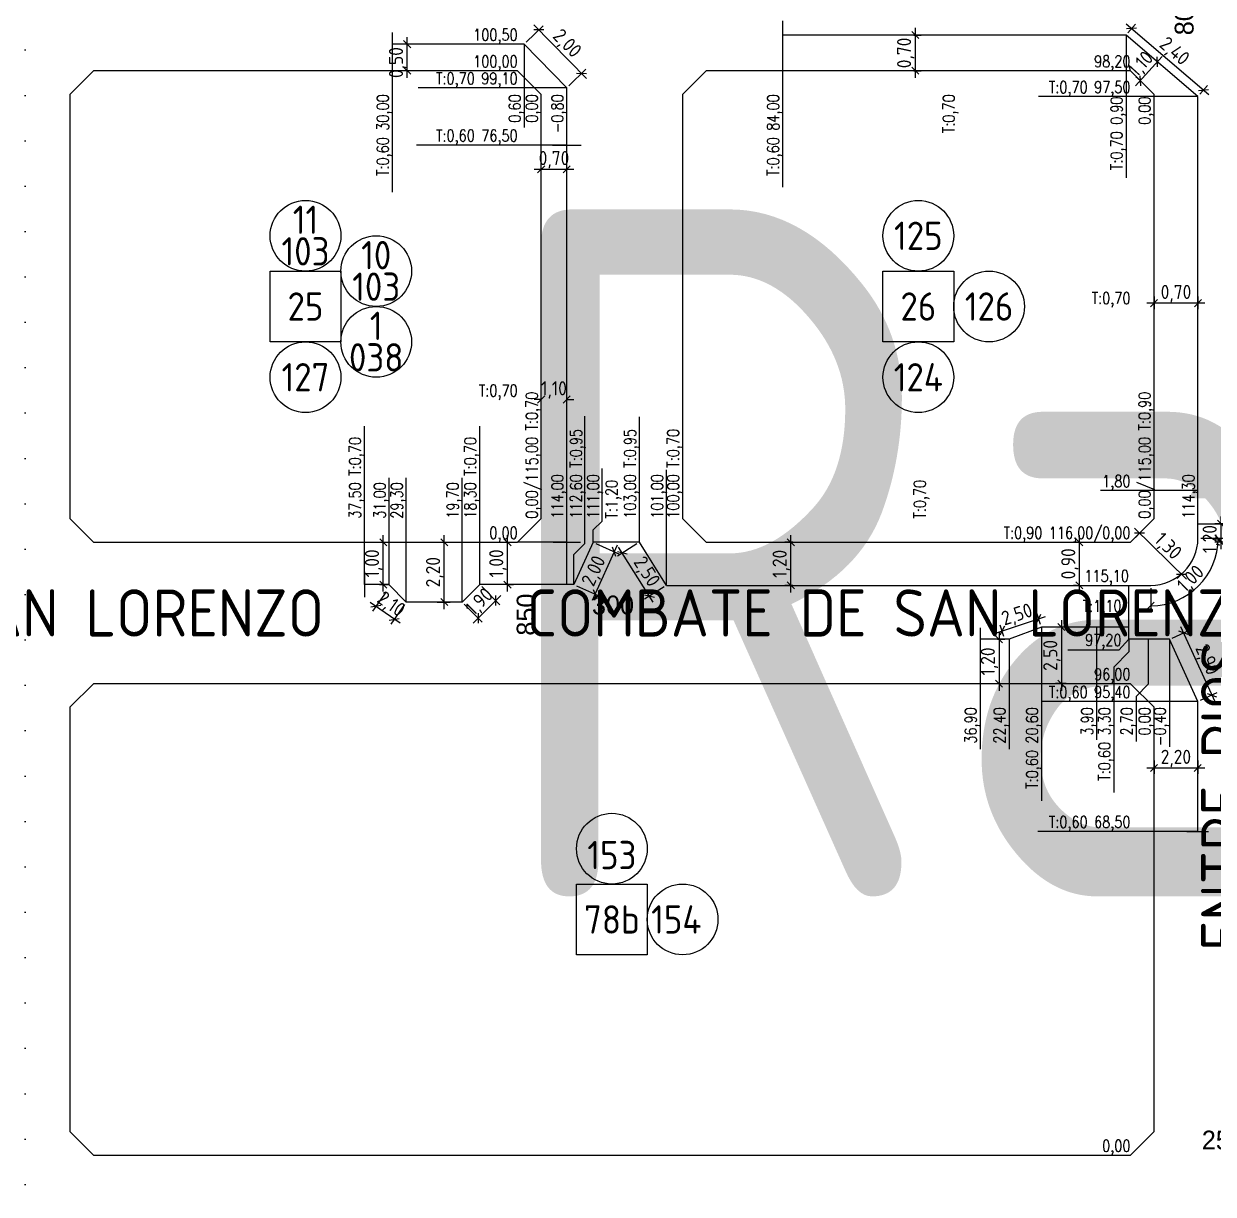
# Model space of a CAD drawing. Extents: x -48 to 13651, y -112 to 3468.
# Drawn here: x 1112.5 to 1364.8, y 1620.9 to 1869.1 of the extents above; entities that cross this region are included whole.
import ezdxf
from ezdxf.enums import TextEntityAlignment as Align

# ---------------------------------------------------------------- set-up
doc = ezdxf.new("R2010")
doc.units = 0
doc.header["$LTSCALE"] = 6
doc.header["$MEASUREMENT"] = 0
doc.linetypes.add('DOT2', pattern=[3.175, 0, -3.175])
doc.linetypes.add('HIDDEN', pattern=[0.375, 0.25, -0.125])
doc.layers.get('0').update_dxf_attribs({"linetype": 'CONTINUOUS'})
doc.layers.get('DEFPOINTS').update_dxf_attribs({"linetype": 'CONTINUOUS'})
for name, color, linetype in [('50', 41, 'CONTINUOUS'), ('63', 171, 'CONTINUOUS'), ('AMPLIACIONES', 2, 'CONTINUOUS'), ('CAS', 7, 'CONTINUOUS'), ('CAÑERIA SIN CROQUIS', 210, 'HIDDEN'), ('COTA', 2, 'CONTINUOUS'), ('MANZANAS', 7, 'CONTINUOUS'), ('NUMCASA', 12, 'CONTINUOUS'), ('NUMERO-CROQUIS', 13, 'CONTINUOUS'), ('NUMERO-MANZANA', 4, 'CONTINUOUS'), ('P50', 42, 'CONTINUOUS'), ('PROGRESIVA', 60, 'CONTINUOUS'), ('RADIO', 4, 'DOT2'), ('REDUCCIONES', 13, 'CONTINUOUS')]:
    doc.layers.add(name, color=color, linetype=linetype)
doc.layers.add('ATENCION', color=7, linetype='CONTINUOUS', plot=False)
doc.styles.add('ABADIMTCONDE', font='isocp.shx')
doc.styles.add('GEOSLAB703LTBT', font='isocp.shx', dxfattribs={"width": 0.9, "height": 8})
doc.styles.add('GOTHICE', font='GOTHICE.shx', dxfattribs={"height": 0.6})
doc.styles.add('ROMANS', font='romans.shx', dxfattribs={"width": 0.8, "height": 2.5})
doc.dimstyles.new('COTA02', dxfattribs={"dimtxt": 3, "dimasz": 1.5, "dimexe": 1.25, "dimexo": 0.625, "dimgap": 0.3, "dimtad": 1, "dimtoh": 1, "dimdsep": 46, "dimlunit": 6, "dimtxsty": 'ABADIMTCONDE', "dimblk1": 'OBLIQUE', "dimblk2": 'OBLIQUE', "dimsah": 1, "dimcen": 2.5, "dimdle": 1.5, "dimclrd": 60, "dimclre": 60, "dimclrt": 256, "dimadec": 0, "dimazin": 0, "dimtfac": 1, "dimtix": 1, "dimtofl": 0, "dimtmove": 0, "dimatfit": 0, "dimldrblk": 'OBLIQUE', "dimfxl": 1, "dimtolj": 1, "dimtzin": 0, "dimarcsym": 0})

# ---------------------------------------------------------------- blocks, each defined once
blk = doc.blocks.new('CUPLARED')
at = {"layer": 'REDUCCIONES'}
blk.add_lwpolyline([(4, 0, 0, 3.5, 0), (0, 0, 3.5, 3.5, 0)], format="xyseb", dxfattribs=at)
blk = doc.blocks.new('_OBLIQUE')
at = {"color": 0, "linetype": 'ByBlock'}
blk.add_line((-0.5, -0.5), (0.5, 0.5), dxfattribs=at)
blk = doc.blocks.new('*D534')
at = {"layer": 'COTA', "color": 60, "lineweight": -2, "transparency": 16777216}
for p, q in [((1335.78, 1759.15), (1335.16, 1759.15)), ((1336.41, 1748.5), (1336.41, 1760.65)), ((1335.78, 1750), (1335.16, 1750))]:
    blk.add_line(p, q, dxfattribs=at)
at = {"layer": 'DEFPOINTS', "color": 0, "transparency": 16777216}
for p in [(1336.41, 1759.15), (1336.41, 1759.15), (1336.41, 1750)]:
    blk.add_point(p, dxfattribs=at)
at = {"layer": 'COTA', "color": 60, "lineweight": -2, "transparency": 16777216, "xscale": 1.5, "yscale": 1.5, "zscale": 1.5}
for p, rotation in [((1336.41, 1759.15), 90), ((1336.41, 1750), 270)]:
    blk.add_blockref('_OBLIQUE', p, dxfattribs=dict(at, rotation=rotation))
at = {"layer": 'COTA', "transparency": 16777216, "insert": (1334.38, 1754.57), "char_height": 3, "attachment_point": 5, "rotation": 90, "style": 'ABADIMTCONDE'}
blk.add_mtext('\\A1;0,90', dxfattribs=at)
blk = doc.blocks.new('*D535')
at = {"layer": 'COTA', "color": 60, "lineweight": -2, "transparency": 16777216}
for p, q in [((1275.64, 1759.15), (1273.94, 1759.15)), ((1275.19, 1748.5), (1275.19, 1760.65)), ((1275.64, 1750), (1273.94, 1750))]:
    blk.add_line(p, q, dxfattribs=at)
at = {"layer": 'DEFPOINTS', "color": 0, "transparency": 16777216}
for p in [(1275.19, 1759.15), (1276.27, 1759.15), (1276.27, 1750)]:
    blk.add_point(p, dxfattribs=at)
at = {"layer": 'COTA', "color": 60, "lineweight": -2, "transparency": 16777216, "xscale": 1.5, "yscale": 1.5, "zscale": 1.5}
for p, rotation in [((1275.19, 1759.15), 90), ((1275.19, 1750), 270)]:
    blk.add_blockref('_OBLIQUE', p, dxfattribs=dict(at, rotation=rotation))
at = {"layer": 'COTA', "transparency": 16777216, "insert": (1273.16, 1754.57), "char_height": 3, "attachment_point": 5, "rotation": 90, "style": 'ABADIMTCONDE'}
blk.add_mtext('\\A1;1,20', dxfattribs=at)
blk = doc.blocks.new('*D536')
at = {"layer": 'COTA', "color": 60, "lineweight": -2, "transparency": 16777216}
for p, q in [((1242.55, 1758.81), (1238.4, 1756.2)), ((1246.01, 1746.45), (1238.65, 1758.13)), ((1248.31, 1749.67), (1244.16, 1747.05))]:
    blk.add_line(p, q, dxfattribs=at)
at = {"layer": 'DEFPOINTS', "color": 0, "transparency": 16777216}
for p in [(1243.08, 1759.15), (1239.45, 1756.86), (1248.84, 1750)]:
    blk.add_point(p, dxfattribs=at)
at = {"layer": 'COTA', "color": 60, "lineweight": -2, "transparency": 16777216, "xscale": 1.5, "yscale": 1.5, "zscale": 1.5}
for p, rotation in [((1239.45, 1756.86), 122.209278239099), ((1245.21, 1747.72), 302.209278239099)]:
    blk.add_blockref('_OBLIQUE', p, dxfattribs=dict(at, rotation=rotation))
at = {"layer": 'COTA', "transparency": 16777216, "insert": (1244.41, 1752.8), "char_height": 3, "attachment_point": 5, "rotation": 302.2093, "style": 'ABADIMTCONDE'}
blk.add_mtext('\\A1;2,50', dxfattribs=at)
blk = doc.blocks.new('*D537')
at = {"layer": 'COTA', "color": 60, "lineweight": -2, "transparency": 16777216}
for p, q in [((1233.82, 1758.89), (1238.85, 1756.61)), ((1238.33, 1758.49), (1233.03, 1746.79)), ((1229.75, 1749.92), (1234.78, 1747.64))]:
    blk.add_line(p, q, dxfattribs=at)
at = {"layer": 'DEFPOINTS', "color": 0, "transparency": 16777216}
for p in [(1233.25, 1759.15), (1229.18, 1750.17), (1233.64, 1748.15)]:
    blk.add_point(p, dxfattribs=at)
at = {"layer": 'COTA', "color": 60, "lineweight": -2, "transparency": 16777216, "xscale": 1.5, "yscale": 1.5, "zscale": 1.5}
for p, rotation in [((1237.71, 1757.12), 65.61466700705611), ((1233.64, 1748.15), 245.6146670070561)]:
    blk.add_blockref('_OBLIQUE', p, dxfattribs=dict(at, rotation=rotation))
at = {"layer": 'COTA', "transparency": 16777216, "insert": (1233.6, 1752.96), "char_height": 3, "attachment_point": 5, "rotation": 65.6147, "style": 'ABADIMTCONDE'}
blk.add_mtext('\\A1;2,00', dxfattribs=at)
blk = doc.blocks.new('*D538')
at = {"layer": 'COTA', "color": 60, "lineweight": -2, "transparency": 16777216}
for p, q in [((1301.58, 1868.22), (1301.58, 1857.65)), ((1301.3, 1866.72), (1302.83, 1866.72)), ((1301.3, 1859.15), (1302.83, 1859.15))]:
    blk.add_line(p, q, dxfattribs=at)
at = {"layer": 'DEFPOINTS', "color": 0, "transparency": 16777216}
for p in [(1300.67, 1866.72), (1300.67, 1859.15), (1301.58, 1859.15)]:
    blk.add_point(p, dxfattribs=at)
at = {"layer": 'COTA', "color": 60, "lineweight": -2, "transparency": 16777216, "xscale": 1.5, "yscale": 1.5, "zscale": 1.5}
for p, rotation in [((1301.58, 1866.72), 90), ((1301.58, 1859.15), 270)]:
    blk.add_blockref('_OBLIQUE', p, dxfattribs=dict(at, rotation=rotation))
at = {"layer": 'COTA', "transparency": 16777216, "insert": (1299.56, 1862.93), "char_height": 3, "attachment_point": 5, "rotation": 90, "style": 'ABADIMTCONDE'}
blk.add_mtext('\\A1;0,70', dxfattribs=at)
blk = doc.blocks.new('*D539')
at = {"layer": 'COTA', "color": 60, "lineweight": -2, "transparency": 16777216}
for p, q in [((1353.95, 1862.17), (1348.29, 1855.93)), ((1352.92, 1861.08), (1352.02, 1861.9)), ((1349.27, 1857.07), (1348.37, 1857.88))]:
    blk.add_line(p, q, dxfattribs=at)
at = {"layer": 'DEFPOINTS', "color": 0, "transparency": 16777216}
for p in [(1353.38, 1860.66), (1349.3, 1857.04), (1349.73, 1856.65)]:
    blk.add_point(p, dxfattribs=at)
at = {"layer": 'COTA', "color": 60, "lineweight": -2, "transparency": 16777216, "xscale": 1.5, "yscale": 1.5, "zscale": 1.5}
for p, rotation in [((1352.94, 1861.06), 47.75211750049658), ((1349.3, 1857.04), 227.7521175004966)]:
    blk.add_blockref('_OBLIQUE', p, dxfattribs=dict(at, rotation=rotation))
at = {"layer": 'COTA', "transparency": 16777216, "insert": (1349.62, 1860.41), "char_height": 3, "attachment_point": 5, "rotation": 47.7521, "style": 'ABADIMTCONDE'}
blk.add_mtext('\\A1;1,10', dxfattribs=at)
blk = doc.blocks.new('*D540')
at = {"layer": 'COTA', "color": 60, "lineweight": -2, "transparency": 16777216}
for p, q in [((1346.34, 1869.07), (1363.86, 1854.08)), ((1346.7, 1867.19), (1348.29, 1869.05)), ((1361.95, 1854.15), (1363.54, 1856.01))]:
    blk.add_line(p, q, dxfattribs=at)
at = {"layer": 'DEFPOINTS', "color": 0, "transparency": 16777216}
for p in [(1346.29, 1866.72), (1362.72, 1855.06), (1361.54, 1853.68)]:
    blk.add_point(p, dxfattribs=at)
at = {"layer": 'COTA', "color": 60, "lineweight": -2, "transparency": 16777216, "xscale": 1.5, "yscale": 1.5, "zscale": 1.5}
for p, rotation in [((1347.48, 1868.1), 139.4656376694411), ((1362.72, 1855.06), 319.4656376694411)]:
    blk.add_blockref('_OBLIQUE', p, dxfattribs=dict(at, rotation=rotation))
at = {"layer": 'COTA', "transparency": 16777216, "insert": (1356.42, 1863.12), "char_height": 3, "attachment_point": 5, "rotation": 319.4656, "style": 'ABADIMTCONDE'}
blk.add_mtext('\\A1;2,40', dxfattribs=at)
blk = doc.blocks.new('*D541')
at = {"layer": 'COTA', "color": 60, "lineweight": -2, "transparency": 16777216}
for p, q in [((1363.04, 1809.85), (1350.73, 1809.85)), ((1352.23, 1811.26), (1352.23, 1808.6)), ((1361.54, 1811.26), (1361.54, 1808.6))]:
    blk.add_line(p, q, dxfattribs=at)
at = {"layer": 'DEFPOINTS', "color": 0, "transparency": 16777216}
for p in [(1352.23, 1811.88), (1361.54, 1811.88), (1352.23, 1809.85)]:
    blk.add_point(p, dxfattribs=at)
at = {"layer": 'COTA', "color": 60, "lineweight": -2, "transparency": 16777216, "xscale": 1.5, "yscale": 1.5, "zscale": 1.5, "rotation": 180}
blk.add_blockref('_OBLIQUE', (1352.23, 1809.85), dxfattribs=at)
at = {"layer": 'COTA', "color": 60, "lineweight": -2, "transparency": 16777216, "xscale": 1.5, "yscale": 1.5, "zscale": 1.5}
blk.add_blockref('_OBLIQUE', (1361.54, 1809.85), dxfattribs=at)
at = {"layer": 'COTA', "transparency": 16777216, "insert": (1356.89, 1811.88), "char_height": 3, "attachment_point": 5, "style": 'ABADIMTCONDE'}
blk.add_mtext('\\A1;0,70', dxfattribs=at)
blk = doc.blocks.new('*D542')
at = {"layer": 'COTA', "color": 60, "lineweight": -2, "transparency": 16777216}
for p, q in [((1359.12, 1751.3), (1348.1, 1762.12)), ((1349.3, 1761.2), (1348.29, 1760.18)), ((1358.18, 1752.48), (1357.17, 1751.46))]:
    blk.add_line(p, q, dxfattribs=at)
at = {"layer": 'DEFPOINTS', "color": 0, "transparency": 16777216}
for p in [(1349.73, 1761.65), (1349.17, 1761.07), (1358.61, 1752.93)]:
    blk.add_point(p, dxfattribs=at)
at = {"layer": 'COTA', "color": 60, "lineweight": -2, "transparency": 16777216, "xscale": 1.5, "yscale": 1.5, "zscale": 1.5}
for p, rotation in [((1349.17, 1761.07), 135.536454279198), ((1358.05, 1752.36), 315.536454279198)]:
    blk.add_blockref('_OBLIQUE', p, dxfattribs=dict(at, rotation=rotation))
at = {"layer": 'COTA', "transparency": 16777216, "insert": (1355.03, 1758.16), "char_height": 3, "attachment_point": 5, "rotation": 315.5365, "style": 'ABADIMTCONDE'}
blk.add_mtext('\\A1;1,30', dxfattribs=at)
blk = doc.blocks.new('*D543')
at = {"layer": 'COTA', "color": 60, "lineweight": -2, "transparency": 16777216}
for p, q in [((1362.17, 1760), (1367.11, 1760)), ((1351.54, 1749.38), (1351.54, 1744.43))]:
    blk.add_line(p, q, dxfattribs=at)
blk.add_arc((1351.54, 1760), 14.32, 270, 0, dxfattribs=at)
at = {"layer": 'DEFPOINTS', "color": 0, "transparency": 16777216}
for p in [(1351.54, 1760), (1361.54, 1760), (1363.94, 1752.84), (1351.54, 1750)]:
    blk.add_point(p, dxfattribs=at)
at = {"layer": 'COTA', "color": 60, "lineweight": -2, "transparency": 16777216, "xscale": 1.5, "yscale": 1.5, "zscale": 1.5}
for p, rotation in [((1365.86, 1760), 90.00000000000105), ((1351.54, 1745.68), 180.0000000000039)]:
    blk.add_blockref('_OBLIQUE', p, dxfattribs=dict(at, rotation=rotation))
at = {"layer": 'COTA', "transparency": 16777216, "insert": (1360.17, 1751.24), "char_height": 3, "attachment_point": 5, "rotation": 44.5419, "style": 'ABADIMTCONDE'}
blk.add_mtext('\\A1;1,00', dxfattribs=at)
blk = doc.blocks.new('*D544')
at = {"layer": 'COTA', "color": 60, "lineweight": -2, "transparency": 16777216}
for p, q in [((1215.02, 1759.15), (1216.33, 1759.15)), ((1215.08, 1748.67), (1215.08, 1760.65)), ((1215.02, 1750.17), (1216.33, 1750.17))]:
    blk.add_line(p, q, dxfattribs=at)
at = {"layer": 'DEFPOINTS', "color": 0, "transparency": 16777216}
for p in [(1214.4, 1759.15), (1215.08, 1759.15), (1214.4, 1750.17)]:
    blk.add_point(p, dxfattribs=at)
at = {"layer": 'COTA', "color": 60, "lineweight": -2, "transparency": 16777216, "xscale": 1.5, "yscale": 1.5, "zscale": 1.5}
for p, rotation in [((1215.08, 1759.15), 90), ((1215.08, 1750.17), 270)]:
    blk.add_blockref('_OBLIQUE', p, dxfattribs=dict(at, rotation=rotation))
at = {"layer": 'COTA', "transparency": 16777216, "insert": (1213.05, 1754.66), "char_height": 3, "attachment_point": 5, "rotation": 90, "style": 'ABADIMTCONDE'}
blk.add_mtext('\\A1;1,00', dxfattribs=at)
blk = doc.blocks.new('*D545')
at = {"layer": 'COTA', "color": 60, "lineweight": -2, "transparency": 16777216}
for p, q in [((1187.93, 1759.15), (1189.97, 1759.15)), ((1188.72, 1748.67), (1188.72, 1760.65)), ((1187.93, 1750.17), (1189.97, 1750.17))]:
    blk.add_line(p, q, dxfattribs=at)
at = {"layer": 'DEFPOINTS', "color": 0, "transparency": 16777216}
for p in [(1187.31, 1759.15), (1188.72, 1759.15), (1187.31, 1750.17)]:
    blk.add_point(p, dxfattribs=at)
at = {"layer": 'COTA', "color": 60, "lineweight": -2, "transparency": 16777216, "xscale": 1.5, "yscale": 1.5, "zscale": 1.5}
for p, rotation in [((1188.72, 1759.15), 90), ((1188.72, 1750.17), 270)]:
    blk.add_blockref('_OBLIQUE', p, dxfattribs=dict(at, rotation=rotation))
at = {"layer": 'COTA', "transparency": 16777216, "insert": (1186.69, 1754.66), "char_height": 3, "attachment_point": 5, "rotation": 90, "style": 'ABADIMTCONDE'}
blk.add_mtext('\\A1;1,00', dxfattribs=at)
blk = doc.blocks.new('*D546')
at = {"layer": 'COTA', "color": 60, "lineweight": -2, "transparency": 16777216}
for p, q in [((1200.16, 1759.15), (1202.92, 1759.15)), ((1201.67, 1744.95), (1201.67, 1760.65)), ((1200.16, 1746.45), (1202.92, 1746.45))]:
    blk.add_line(p, q, dxfattribs=at)
at = {"layer": 'DEFPOINTS', "color": 0, "transparency": 16777216}
for p in [(1199.54, 1759.15), (1201.67, 1759.15), (1199.54, 1746.45)]:
    blk.add_point(p, dxfattribs=at)
at = {"layer": 'COTA', "color": 60, "lineweight": -2, "transparency": 16777216, "xscale": 1.5, "yscale": 1.5, "zscale": 1.5}
for p, rotation in [((1201.67, 1759.15), 90), ((1201.67, 1746.45), 270)]:
    blk.add_blockref('_OBLIQUE', p, dxfattribs=dict(at, rotation=rotation))
at = {"layer": 'COTA', "transparency": 16777216, "insert": (1199.64, 1752.8), "char_height": 3, "attachment_point": 5, "rotation": 90, "style": 'ABADIMTCONDE'}
blk.add_mtext('\\A1;2,20', dxfattribs=at)
blk = doc.blocks.new('*D547')
at = {"layer": 'COTA', "color": 60, "lineweight": -2, "transparency": 16777216}
for p, q in [((1189.36, 1748.66), (1186.45, 1744.51)), ((1192.29, 1741.95), (1185.94, 1746.39)), ((1193.25, 1745.94), (1190.34, 1741.79))]:
    blk.add_line(p, q, dxfattribs=at)
at = {"layer": 'DEFPOINTS', "color": 0, "transparency": 16777216}
for p in [(1189.72, 1749.17), (1193.61, 1746.45), (1187.17, 1745.53)]:
    blk.add_point(p, dxfattribs=at)
at = {"layer": 'COTA', "color": 60, "lineweight": -2, "transparency": 16777216, "xscale": 1.5, "yscale": 1.5, "zscale": 1.5}
for p, rotation in [((1187.17, 1745.53), 145.0053846842627), ((1191.06, 1742.81), 325.0053846842627)]:
    blk.add_blockref('_OBLIQUE', p, dxfattribs=dict(at, rotation=rotation))
at = {"layer": 'COTA', "transparency": 16777216, "insert": (1190.27, 1745.83), "char_height": 3, "attachment_point": 5, "rotation": 325.0054, "style": 'ABADIMTCONDE'}
blk.add_mtext('\\A1;2,10', dxfattribs=at)
blk = doc.blocks.new('*D548')
at = {"layer": 'COTA', "color": 60, "lineweight": -2, "transparency": 16777216}
for p, q in [((1209.64, 1749.73), (1213.47, 1745.89)), ((1205.91, 1746.01), (1209.74, 1742.17)), ((1213.65, 1747.84), (1207.8, 1742))]:
    blk.add_line(p, q, dxfattribs=at)
at = {"layer": 'DEFPOINTS', "color": 0, "transparency": 16777216}
for p in [(1209.19, 1750.17), (1205.47, 1746.45), (1208.86, 1743.06)]:
    blk.add_point(p, dxfattribs=at)
at = {"layer": 'COTA', "color": 60, "lineweight": -2, "transparency": 16777216, "xscale": 1.5, "yscale": 1.5, "zscale": 1.5}
for p, rotation in [((1212.58, 1746.78), 44.9571097976586), ((1208.86, 1743.06), 224.9571097976586)]:
    blk.add_blockref('_OBLIQUE', p, dxfattribs=dict(at, rotation=rotation))
at = {"layer": 'COTA', "transparency": 16777216, "insert": (1209.29, 1746.35), "char_height": 3, "attachment_point": 5, "rotation": 44.9571, "style": 'ABADIMTCONDE'}
blk.add_mtext('\\A1;1,90', dxfattribs=at)
blk = doc.blocks.new('*D645')
at = {"layer": 'COTA', "color": 60, "lineweight": -2, "transparency": 16777216}
for p, q in [((1333.57, 1741.14), (1331.34, 1741.14)), ((1332.59, 1742.64), (1332.59, 1727.65)), ((1333.57, 1729.15), (1331.34, 1729.15))]:
    blk.add_line(p, q, dxfattribs=at)
at = {"layer": 'DEFPOINTS', "color": 0, "transparency": 16777216}
for p in [(1334.19, 1741.14), (1332.59, 1729.15), (1334.19, 1729.15)]:
    blk.add_point(p, dxfattribs=at)
at = {"layer": 'COTA', "color": 60, "lineweight": -2, "transparency": 16777216, "xscale": 1.5, "yscale": 1.5, "zscale": 1.5}
for p, rotation in [((1332.59, 1741.14), 90), ((1332.59, 1729.15), 270)]:
    blk.add_blockref('_OBLIQUE', p, dxfattribs=dict(at, rotation=rotation))
at = {"layer": 'COTA', "transparency": 16777216, "insert": (1330.57, 1735.14), "char_height": 3, "attachment_point": 5, "rotation": 90, "style": 'ABADIMTCONDE'}
blk.add_mtext('\\A1;2,50', dxfattribs=at)
blk = doc.blocks.new('*D646')
at = {"layer": 'COTA', "color": 60, "lineweight": -2, "transparency": 16777216}
for p, q in [((1319.03, 1738.57), (1320.6, 1738.57)), ((1319.35, 1740.07), (1319.35, 1727.65)), ((1319.03, 1729.15), (1320.6, 1729.15))]:
    blk.add_line(p, q, dxfattribs=at)
at = {"layer": 'DEFPOINTS', "color": 0, "transparency": 16777216}
for p in [(1318.41, 1738.57), (1318.41, 1729.15), (1319.35, 1729.15)]:
    blk.add_point(p, dxfattribs=at)
at = {"layer": 'COTA', "color": 60, "lineweight": -2, "transparency": 16777216, "xscale": 1.5, "yscale": 1.5, "zscale": 1.5}
for p, rotation in [((1319.35, 1738.57), 90), ((1319.35, 1729.15), 270)]:
    blk.add_blockref('_OBLIQUE', p, dxfattribs=dict(at, rotation=rotation))
at = {"layer": 'COTA', "transparency": 16777216, "insert": (1317.32, 1733.86), "char_height": 3, "attachment_point": 5, "rotation": 90, "style": 'ABADIMTCONDE'}
blk.add_mtext('\\A1;1,20', dxfattribs=at)
blk = doc.blocks.new('*D647')
at = {"layer": 'COTA', "color": 60, "lineweight": -2, "transparency": 16777216}
for p, q in [((1328.15, 1741.73), (1327.36, 1744.12)), ((1318.58, 1739.89), (1329.18, 1743.41)), ((1320.4, 1739.16), (1319.61, 1741.55))]:
    blk.add_line(p, q, dxfattribs=at)
at = {"layer": 'DEFPOINTS', "color": 0, "transparency": 16777216}
for p in [(1327.75, 1742.93), (1328.35, 1741.14), (1320.6, 1738.57)]:
    blk.add_point(p, dxfattribs=at)
at = {"layer": 'COTA', "color": 60, "lineweight": -2, "transparency": 16777216, "xscale": 1.5, "yscale": 1.5, "zscale": 1.5}
for p, rotation in [((1327.75, 1742.93), 18.35415241401572), ((1320, 1740.36), 198.3541524140157)]:
    blk.add_blockref('_OBLIQUE', p, dxfattribs=dict(at, rotation=rotation))
at = {"layer": 'COTA', "transparency": 16777216, "insert": (1323.24, 1743.57), "char_height": 3, "attachment_point": 5, "rotation": 18.3542, "style": 'ABADIMTCONDE'}
blk.add_mtext('\\A1;2,50', dxfattribs=at)
blk = doc.blocks.new('*D648')
at = {"layer": 'COTA', "color": 60, "lineweight": -2, "transparency": 16777216}
for p, q in [((1357.85, 1741.29), (1365.11, 1725.36)), ((1356.06, 1738.83), (1359.61, 1740.44)), ((1362.07, 1725.62), (1365.62, 1727.24))]:
    blk.add_line(p, q, dxfattribs=at)
at = {"layer": 'DEFPOINTS', "color": 0, "transparency": 16777216}
for p in [(1355.49, 1738.57), (1364.49, 1726.72), (1361.5, 1725.37)]:
    blk.add_point(p, dxfattribs=at)
at = {"layer": 'COTA', "color": 60, "lineweight": -2, "transparency": 16777216, "xscale": 1.5, "yscale": 1.5, "zscale": 1.5}
for p, rotation in [((1358.47, 1739.93), 114.4860915989087), ((1364.49, 1726.72), 294.4860915989087)]:
    blk.add_blockref('_OBLIQUE', p, dxfattribs=dict(at, rotation=rotation))
at = {"layer": 'COTA', "transparency": 16777216, "insert": (1363.32, 1734.16), "char_height": 3, "attachment_point": 5, "rotation": 294.4861, "style": 'ABADIMTCONDE'}
blk.add_mtext('\\A1;2,90', dxfattribs=at)
blk = doc.blocks.new('*D649')
at = {"layer": 'COTA', "color": 60, "lineweight": -2, "transparency": 16777216}
for p, q in [((1363, 1711.25), (1350.73, 1711.25)), ((1352.23, 1712.84), (1352.23, 1710)), ((1361.5, 1712.84), (1361.5, 1710))]:
    blk.add_line(p, q, dxfattribs=at)
at = {"layer": 'DEFPOINTS', "color": 0, "transparency": 16777216}
for p in [(1352.23, 1713.47), (1361.5, 1713.47), (1352.23, 1711.25)]:
    blk.add_point(p, dxfattribs=at)
at = {"layer": 'COTA', "color": 60, "lineweight": -2, "transparency": 16777216, "xscale": 1.5, "yscale": 1.5, "zscale": 1.5, "rotation": 180}
blk.add_blockref('_OBLIQUE', (1352.23, 1711.25), dxfattribs=at)
at = {"layer": 'COTA', "color": 60, "lineweight": -2, "transparency": 16777216, "xscale": 1.5, "yscale": 1.5, "zscale": 1.5}
blk.add_blockref('_OBLIQUE', (1361.5, 1711.25), dxfattribs=at)
at = {"layer": 'COTA', "transparency": 16777216, "insert": (1356.87, 1713.28), "char_height": 3, "attachment_point": 5, "style": 'ABADIMTCONDE'}
blk.add_mtext('\\A1;2,20', dxfattribs=at)
blk = doc.blocks.new('*D1094')
at = {"layer": 'COTA', "color": 60, "lineweight": -2, "transparency": 16777216}
for p, q in [((1366.41, 1764.57), (1366.41, 1757.65)), ((1367.21, 1763.07), (1365.16, 1763.07)), ((1386.61, 1759.15), (1365.16, 1759.15))]:
    blk.add_line(p, q, dxfattribs=at)
at = {"layer": 'DEFPOINTS', "color": 0, "transparency": 16777216}
for p in [(1367.84, 1763.07), (1366.41, 1759.15), (1387.23, 1759.15)]:
    blk.add_point(p, dxfattribs=at)
at = {"layer": 'COTA', "color": 60, "lineweight": -2, "transparency": 16777216, "xscale": 1.5, "yscale": 1.5, "zscale": 1.5}
for p, rotation in [((1366.41, 1763.07), 90), ((1366.41, 1759.15), 270)]:
    blk.add_blockref('_OBLIQUE', p, dxfattribs=dict(at, rotation=rotation))
at = {"layer": 'COTA', "transparency": 16777216, "insert": (1364.38, 1759.82), "char_height": 3, "attachment_point": 5, "rotation": 90, "style": 'ABADIMTCONDE'}
blk.add_mtext('\\A1;1,20', dxfattribs=at)
blk = doc.blocks.new('*D1461')
at = {"layer": 'DEFPOINTS', "color": 0, "transparency": 16777216}
for p in [(1227.66, 1789.42), (1222.23, 1788), (1227.66, 1788)]:
    blk.add_point(p, dxfattribs=at)
at = {"layer": 'PROGRESIVA', "color": 60, "lineweight": -2, "transparency": 16777216}
for p, q in [((1222.23, 1789.42), (1220.73, 1789.42)), ((1222.23, 1788.63), (1222.23, 1790.67)), ((1227.66, 1788.63), (1227.66, 1790.67)), ((1227.66, 1789.42), (1229.16, 1789.42))]:
    blk.add_line(p, q, dxfattribs=at)
at = {"layer": 'PROGRESIVA', "color": 60, "lineweight": -2, "transparency": 16777216, "xscale": 1.5, "yscale": 1.5, "zscale": 1.5}
blk.add_blockref('_OBLIQUE', (1222.23, 1789.42), dxfattribs=at)
at = {"layer": 'PROGRESIVA', "color": 60, "lineweight": -2, "transparency": 16777216, "xscale": 1.5, "yscale": 1.5, "zscale": 1.5, "rotation": 180}
blk.add_blockref('_OBLIQUE', (1227.66, 1789.42), dxfattribs=at)
at = {"layer": 'PROGRESIVA', "transparency": 16777216, "insert": (1224.95, 1791.45), "char_height": 3, "attachment_point": 5, "style": 'ABADIMTCONDE'}
blk.add_mtext('\\A1;1,10', dxfattribs=at)
blk = doc.blocks.new('*D1462')
at = {"layer": 'DEFPOINTS', "color": 0, "transparency": 16777216}
for p in [(1227.66, 1838.25), (1222.23, 1833.41), (1227.66, 1833.41)]:
    blk.add_point(p, dxfattribs=at)
at = {"layer": 'PROGRESIVA', "color": 60, "lineweight": -2, "transparency": 16777216}
for p, q in [((1222.23, 1834.03), (1222.23, 1839.5)), ((1227.66, 1834.03), (1227.66, 1839.5)), ((1220.73, 1838.25), (1229.16, 1838.25))]:
    blk.add_line(p, q, dxfattribs=at)
at = {"layer": 'PROGRESIVA', "color": 60, "lineweight": -2, "transparency": 16777216, "xscale": 1.5, "yscale": 1.5, "zscale": 1.5, "rotation": 180}
blk.add_blockref('_OBLIQUE', (1222.23, 1838.25), dxfattribs=at)
at = {"layer": 'PROGRESIVA', "color": 60, "lineweight": -2, "transparency": 16777216, "xscale": 1.5, "yscale": 1.5, "zscale": 1.5}
blk.add_blockref('_OBLIQUE', (1227.66, 1838.25), dxfattribs=at)
at = {"layer": 'PROGRESIVA', "transparency": 16777216, "insert": (1224.95, 1840.28), "char_height": 3, "attachment_point": 5, "style": 'ABADIMTCONDE'}
blk.add_mtext('\\A1;0,70', dxfattribs=at)
blk = doc.blocks.new('*D1663')
at = {"layer": 'COTA', "color": 60, "lineweight": -2, "transparency": 16777216}
for p, q in [((1219.06, 1865.22), (1222.63, 1868.71)), ((1231.83, 1857.51), (1220.69, 1868.91)), ((1228.11, 1855.97), (1231.68, 1859.46))]:
    blk.add_line(p, q, dxfattribs=at)
at = {"layer": 'DEFPOINTS', "color": 0, "transparency": 16777216}
for p in [(1221.74, 1867.84), (1218.61, 1864.79), (1227.66, 1855.53)]:
    blk.add_point(p, dxfattribs=at)
at = {"layer": 'COTA', "color": 60, "lineweight": -2, "transparency": 16777216, "xscale": 1.5, "yscale": 1.5, "zscale": 1.5}
for p, rotation in [((1221.74, 1867.84), 134.3570423461829), ((1230.78, 1858.59), 314.3570423461829)]:
    blk.add_blockref('_OBLIQUE', p, dxfattribs=dict(at, rotation=rotation))
at = {"layer": 'COTA', "transparency": 16777216, "insert": (1227.56, 1864.79), "char_height": 3, "attachment_point": 5, "rotation": 314.357, "style": 'ABADIMTCONDE'}
blk.add_mtext('\\A1;2,00', dxfattribs=at)
blk = doc.blocks.new('*D1664')
at = {"layer": 'COTA', "color": 60, "lineweight": -2, "transparency": 16777216}
for p, q in [((1196.07, 1864.79), (1192.55, 1864.79)), ((1193.8, 1857.65), (1193.8, 1866.29)), ((1196.07, 1859.15), (1192.55, 1859.15))]:
    blk.add_line(p, q, dxfattribs=at)
at = {"layer": 'DEFPOINTS', "color": 0, "transparency": 16777216}
for p in [(1193.8, 1864.79), (1196.69, 1864.79), (1196.69, 1859.15)]:
    blk.add_point(p, dxfattribs=at)
at = {"layer": 'COTA', "color": 60, "lineweight": -2, "transparency": 16777216, "xscale": 1.5, "yscale": 1.5, "zscale": 1.5}
for p, rotation in [((1193.8, 1864.79), 90), ((1193.8, 1859.15), 270)]:
    blk.add_blockref('_OBLIQUE', p, dxfattribs=dict(at, rotation=rotation))
at = {"layer": 'COTA', "transparency": 16777216, "insert": (1191.78, 1860.88), "char_height": 3, "attachment_point": 5, "rotation": 90, "style": 'ABADIMTCONDE'}
blk.add_mtext('\\A1;0,50', dxfattribs=at)

msp = doc.modelspace()

# ---------------------------------------------------------------- linework, layer by layer
at = {"layer": '50', "ltscale": 0.1}
for p, q in [((1346.294, 1866.716), (1273.442, 1866.716)), ((1361.543, 1853.677), (1346.294, 1866.716)), ((1361.543, 1770.09), (1361.543, 1853.677)), ((1227.662, 1759.145), (1227.662, 1843.385)), ((1328.351, 1741.139), (1321.48, 1738.566)), ((1340.031, 1741.139), (1328.351, 1741.139)), ((1321.48, 1738.566), (1315.334, 1738.566)), ((1355.491, 1738.566), (1350.995, 1738.566)), ((1361.503, 1725.365), (1355.491, 1738.566)), ((1361.503, 1697.806), (1361.503, 1725.365))]:
    msp.add_line(p, q, dxfattribs=at)
at = {"layer": '63', "ltscale": 0.1}
for p, q in [((1361.543, 1760.001), (1361.543, 1770.09)), ((1361.476, 1763.066), (1372.997, 1763.066)), ((1227.662, 1750.175), (1227.662, 1759.145)), ((1233.251, 1759.145), (1229.185, 1750.175)), ((1243.078, 1759.145), (1233.251, 1759.145)), ((1248.839, 1750.001), (1243.078, 1759.145)), ((1189.878, 1750.175), (1184.734, 1750.175)), ((1193.606, 1746.453), (1189.878, 1750.175)), ((1209.194, 1750.175), (1205.466, 1746.453)), ((1229.185, 1750.175), (1209.194, 1750.175)), ((1248.839, 1750.001), (1351.543, 1750.001)), ((1346.902, 1738.566), (1346.902, 1750.001)), ((1205.466, 1746.453), (1193.606, 1746.453)), ((1346.902, 1741.139), (1340.031, 1741.139)), ((1350.995, 1738.566), (1346.902, 1738.566))]:
    msp.add_line(p, q, dxfattribs=at)
msp.add_arc((1351.543, 1760.001), 10, 270, 0, dxfattribs=at)
at = {"layer": 'CAS', "ltscale": 0.1}
for p, q in [((1273.442, 1869.762), (1273.442, 1863.671)), ((1190.644, 1867.265), (1190.644, 1862.308)), ((1224.645, 1843.385), (1230.678, 1843.385)), ((1224.781, 1759.145), (1230.542, 1759.145)), ((1315.334, 1740.996), (1315.334, 1736.136)), ((1359.213, 1697.806), (1363.793, 1697.806))]:
    msp.add_line(p, q, dxfattribs=at)
at = {"layer": 'CAS'}
msp.add_line((1184.734, 1752.882), (1184.734, 1747.468), dxfattribs=at)
at = {"layer": 'MANZANAS'}
for p, q in [((1122.234, 1854.145), (1127.234, 1859.145)), ((1217.234, 1859.145), (1127.234, 1859.145)), ((1222.234, 1854.145), (1217.234, 1859.145)), ((1257.234, 1859.145), (1252.234, 1854.145)), ((1347.234, 1859.145), (1257.234, 1859.145)), ((1352.234, 1854.145), (1347.234, 1859.145)), ((1122.234, 1854.145), (1122.234, 1764.145)), ((1222.234, 1764.145), (1222.234, 1854.145)), ((1252.234, 1854.145), (1252.234, 1764.145)), ((1352.234, 1764.145), (1352.234, 1854.145)), ((1127.234, 1759.145), (1122.234, 1764.145)), ((1222.234, 1764.145), (1217.234, 1759.145)), ((1257.234, 1759.145), (1252.234, 1764.145)), ((1347.234, 1759.145), (1352.234, 1764.145)), ((1127.234, 1759.145), (1217.234, 1759.145)), ((1257.234, 1759.145), (1347.234, 1759.145)), ((1122.234, 1724.145), (1127.234, 1729.145)), ((1347.234, 1729.145), (1127.234, 1729.145)), ((1352.234, 1724.145), (1347.234, 1729.145)), ((1122.234, 1724.145), (1122.234, 1634.145)), ((1352.234, 1634.145), (1352.234, 1724.145)), ((1127.234, 1629.145), (1122.234, 1634.145)), ((1352.234, 1634.145), (1347.234, 1629.145)), ((1127.234, 1629.145), (1347.234, 1629.145))]:
    msp.add_line(p, q, dxfattribs=at)
at = {"layer": 'NUMERO-CROQUIS'}
for centre in [(1172.234, 1824.145), (1302.234, 1824.145), (1187.234, 1816.645), (1317.234, 1809.145), (1187.234, 1801.645), (1172.234, 1794.145), (1302.234, 1794.145), (1237.229, 1694.145), (1252.229, 1679.145)]:
    msp.add_circle(centre, 7.5, dxfattribs=at)
at = {"layer": 'NUMERO-MANZANA'}
for points in [[(1164.734, 1816.645), (1179.734, 1816.645), (1179.734, 1801.645), (1164.734, 1801.645)], [(1294.734, 1816.645), (1309.734, 1816.645), (1309.734, 1801.645), (1294.734, 1801.645)], [(1229.729, 1686.645), (1244.729, 1686.645), (1244.729, 1671.645), (1229.729, 1671.645)]]:
    msp.add_lwpolyline(points, close=True, dxfattribs=at)
at = {"layer": 'P50'}
for p, q in [((1218.614, 1864.786), (1190.644, 1864.786)), ((1227.662, 1855.533), (1218.614, 1864.786)), ((1227.662, 1843.385), (1227.662, 1855.533))]:
    msp.add_line(p, q, dxfattribs=at)
at = {"layer": 'PROGRESIVA'}
for p, q in [((1190.644, 1864.786), (1190.644, 1833.375)), ((1218.614, 1864.786), (1218.614, 1847.083)), ((1273.442, 1866.716), (1273.442, 1834.46)), ((1346.294, 1866.716), (1346.294, 1836.413)), ((1227.662, 1855.533), (1196.125, 1855.533)), ((1361.543, 1853.677), (1327.744, 1853.677)), ((1227.662, 1843.385), (1195.795, 1843.385)), ((1231.485, 1758.899), (1231.485, 1785.851)), ((1243.078, 1759.145), (1243.078, 1785.721)), ((1184.734, 1750.175), (1184.734, 1783.77)), ((1209.194, 1750.175), (1209.194, 1783.77)), ((1235.133, 1763.586), (1235.133, 1774.784)), ((1248.839, 1750.001), (1248.839, 1774.523)), ((1189.968, 1750.175), (1189.968, 1772.832)), ((1193.606, 1746.453), (1193.606, 1772.832)), ((1205.466, 1746.453), (1205.466, 1772.832)), ((1361.543, 1770.09), (1340.903, 1770.09)), ((1233.251, 1761.763), (1235.133, 1763.586)), ((1233.251, 1759.145), (1233.251, 1761.763)), ((1227.662, 1759.145), (1217.234, 1759.145)), ((1229.185, 1756.555), (1231.485, 1758.899)), ((1229.185, 1750.175), (1229.185, 1756.555)), ((1328.351, 1741.139), (1328.351, 1704.284)), ((1340.031, 1741.139), (1340.031, 1717.257)), ((1315.334, 1738.566), (1315.334, 1715.23)), ((1321.48, 1738.566), (1321.48, 1715.23)), ((1346.902, 1738.566), (1344.789, 1736.271)), ((1346.902, 1738.566), (1346.902, 1735.92)), ((1350.995, 1738.566), (1350.995, 1729.028)), ((1355.491, 1738.566), (1355.491, 1715.73)), ((1344.789, 1736.271), (1333.972, 1736.271)), ((1346.902, 1735.92), (1343.708, 1732.676)), ((1343.708, 1732.676), (1343.708, 1706.054)), ((1350.995, 1729.028), (1348.44, 1726.46)), ((1348.44, 1726.46), (1348.44, 1716.865)), ((1361.503, 1725.365), (1328.351, 1725.365)), ((1361.503, 1697.806), (1327.616, 1697.806))]:
    msp.add_line(p, q, dxfattribs=at)
at = {"layer": 'RADIO', "color": 4, "ltscale": 0.5}
msp.add_line((1112.771, 1488.183), (1112.771, 1873.474), dxfattribs=at)

# ---------------------------------------------------------------- block references
at = {"layer": 'AMPLIACIONES', "ltscale": 0.1, "rotation": 90}
msp.add_blockref('CUPLARED', (1227.662, 1758.016), dxfattribs=at)
at = {"layer": 'CAÑERIA SIN CROQUIS', "ltscale": 0.1}
for p, rotation in [((1361.476, 1768.479), 90), ((1341.319, 1741.139), 180)]:
    msp.add_blockref('CUPLARED', p, dxfattribs=dict(at, rotation=rotation))
msp.add_blockref('CUPLARED', (1349.443, 1738.566), dxfattribs=at)

# ---------------------------------------------------------------- texts
at = {"layer": 'ATENCION', "style": 'GEOSLAB703LTBT'}
for p in [(1019.141, 1744.145), (1219.141, 1744.145)]:
    msp.add_text('COMBATE DE SAN LORENZO', height=10, dxfattribs=at).set_placement(p, align=Align.MIDDLE_LEFT)
msp.add_text('ENTRE RIOS', height=10, rotation=90, dxfattribs=at).set_placement((1367.234, 1672.415), align=Align.MIDDLE_LEFT)
at = {"layer": 'NUMCASA', "color": 12, "linetype": 'Continuous', "style": 'GOTHICE'}
for s, p in [('800', (1361.821, 1871.143)), ('850', (1222.234, 1743.791))]:
    msp.add_text(s, height=4, rotation=90, dxfattribs=at).set_placement(p, align=Align.BOTTOM_CENTER)
for s, p in [('300', (1237.459, 1742.626)), ('250', (1366.826, 1629.145))]:
    msp.add_text(s, height=4, dxfattribs=at).set_placement(p, align=Align.BOTTOM_CENTER)
at = {"layer": 'NUMERO-CROQUIS', "style": 'GEOSLAB703LTBT'}
for s, p in [('11', (1172.234, 1827.536)), ('125', (1302.234, 1824.145)), ('103', (1172.234, 1820.861)), ('10', (1187.234, 1820.036)), ('103', (1187.234, 1813.361)), ('126', (1317.234, 1809.145)), ('1', (1187.234, 1805.036)), ('038', (1187.234, 1798.361)), ('127', (1172.234, 1794.145)), ('124', (1302.234, 1794.145)), ('153', (1237.229, 1692.806)), ('154', (1250.889, 1679.145))]:
    msp.add_text(s, height=6, dxfattribs=at).set_placement(p, align=Align.MIDDLE)
at = {"layer": 'NUMERO-MANZANA', "style": 'GEOSLAB703LTBT'}
for s, p in [('25', (1172.234, 1809.145)), ('26', (1302.234, 1809.145)), ('78b', (1237.229, 1679.145))]:
    msp.add_text(s, height=6, dxfattribs=at).set_placement(p, align=Align.MIDDLE)
at = {"layer": 'PROGRESIVA', "style": 'ROMANS', "width": 0.8}
for s, p in [('100,50', (1217.234, 1864.786)), ('100,00', (1217.234, 1859.145)), ('98,20', (1347.234, 1859.145)), ('T:0,70 99,10', (1217.234, 1855.533)), ('T:0,70 97,50', (1347.234, 1853.677)), ('T:0,60 76,50', (1217.234, 1843.385)), ('T:0,70', (1347.234, 1808.94)), ('T:0,70', (1217.234, 1789.298)), ('1,80', (1347.234, 1770.09)), ('0,00', (1217.234, 1759.145)), ('T:0,90 116,00/0,00', (1347.234, 1759.145)), ('115,10', (1346.902, 1750.001)), ('T:1,10', (1345.33, 1743.623)), ('97,20', (1345.33, 1736.406)), ('96,00', (1347.234, 1729.145)), ('T:0,60 95,40', (1347.234, 1725.365)), ('T:0,60 68,50', (1347.234, 1697.806)), ('0,00', (1347.234, 1629.145))]:
    msp.add_text(s, height=2.5, dxfattribs=at).set_placement(p, align=Align.BOTTOM_RIGHT)
for s, p in [('T:0,60 30,00', (1190.644, 1854.145)), ('0,60', (1218.614, 1854.145)), ('0,00', (1222.234, 1854.145)), ('-0,80', (1227.662, 1854.145)), ('T:0,60 84,00', (1273.442, 1854.145)), ('T:0,70', (1310.676, 1854.145)), ('T:0,70 0,90', (1346.294, 1853.677)), ('0,00', (1352.234, 1853.677)), ('36,90', (1315.334, 1724.145)), ('22,40', (1321.48, 1724.145)), ('T:0,60 20,60', (1328.351, 1724.145)), ('3,90', (1340.031, 1724.145)), ('T:0,60 3,30', (1343.708, 1724.145)), ('2,70', (1348.44, 1724.145)), ('0,00', (1352.234, 1724.145)), ('-0,40', (1355.491, 1724.145))]:
    msp.add_text(s, height=2.5, rotation=90, dxfattribs=at).set_placement(p, align=Align.BOTTOM_RIGHT)
for s, p in [('0,00/115,00 T:0,70', (1222.234, 1764.145)), ('0,00/115,00 T:0,90', (1352.234, 1764.145)), ('112,60 T:0,95', (1231.615, 1764.145)), ('103,00 T:0,95', (1243.078, 1764.145)), ('100,00 T:0,70', (1252.234, 1764.145)), ('37,50 T:0,70', (1184.734, 1764.145)), ('18,30 T:0,70', (1209.194, 1764.145)), ('31,00', (1189.968, 1764.145)), ('29,30', (1193.606, 1764.145)), ('19,70', (1205.466, 1764.145)), ('114,00', (1227.662, 1764.145)), ('111,00', (1235.263, 1764.145)), ('T:1,20', (1239.172, 1764.145)), ('101,00', (1248.839, 1764.145)), ('T:0,70', (1304.55, 1764.145)), ('114,30', (1361.543, 1764.145))]:
    msp.add_text(s, height=2.5, rotation=90, dxfattribs=at).set_placement(p, align=Align.BOTTOM_LEFT)
at = {"layer": 'RADIO', "color": 4, "ltscale": 0.5, "style": 'GEOSLAB703LTBT', "width": 0.9}
msp.add_text('Radio Nº 3', height=146.295, dxfattribs=at).set_placement((1209.51, 1684.027))

# ---------------------------------------------------------------- dimensions: what is measured, and where the dimension line sits
at = {"layer": 'COTA'}
for base, p1, p2, angle, text, picture, middle, dimtype in [((1221.737, 1867.84), (1227.662, 1855.533), (1218.614, 1864.786), 134.35704, '2,00', '*D1663', (1226.107, 1863.371), 161), ((1193.805, 1864.786), (1196.695, 1859.145), (1196.695, 1864.786), 90, '0,50', '*D1664', (1193.805, 1860.876), 160), ((1349.296, 1857.043), (1353.379, 1860.658), (1349.734, 1856.645), 227.75212, '1,10', '*D539', (1351.119, 1859.049), 161), ((1233.644, 1748.153), (1233.251, 1759.145), (1229.185, 1750.175), 245.61467, '2,00', '*D537', (1235.446, 1752.128), 161), ((1239.453, 1756.862), (1248.839, 1750.001), (1243.078, 1759.145), 122.20928, '2,50', '*D536', (1242.693, 1751.718), 161), ((1187.169, 1745.534), (1193.606, 1746.453), (1189.718, 1749.175), 145.00538, '2,10', '*D547', (1189.113, 1744.173), 161), ((1208.857, 1743.057), (1209.194, 1750.175), (1205.466, 1746.453), 224.95711, '1,90', '*D548', (1210.721, 1744.918), 161)]:
    dim = msp.add_linear_dim(base=base, p1=p1, p2=p2, angle=angle, text=text, dimstyle='COTA02', dxfattribs=at)
    dim.commit()
    dim.dimension.update_dxf_attribs({"geometry": picture, "text_midpoint": middle, "dimtype": dimtype})
for base, p1, p2, text, picture, middle in [((1301.583, 1859.145), (1300.674, 1866.716), (1300.674, 1859.145), '0,70', '*D538', (1299.558, 1862.931)), ((1188.718, 1759.145), (1187.306, 1750.175), (1187.306, 1759.145), '1,00', '*D545', (1186.693, 1754.66)), ((1201.67, 1759.145), (1199.536, 1746.453), (1199.536, 1759.145), '2,20', '*D546', (1199.645, 1752.799)), ((1215.077, 1759.145), (1214.395, 1750.175), (1214.395, 1759.145), '1,00', '*D544', (1213.052, 1754.66)), ((1275.189, 1759.145), (1276.266, 1750.001), (1276.266, 1759.145), '1,20', '*D535', (1273.163, 1754.573)), ((1336.409, 1759.145), (1336.409, 1750.001), (1336.409, 1759.145), '0,90', '*D534', (1334.384, 1754.573)), ((1332.594, 1729.145), (1334.191, 1741.139), (1334.191, 1729.145), '2,50', '*D645', (1330.568, 1735.142)), ((1319.346, 1729.145), (1318.407, 1738.566), (1318.407, 1729.145), '1,20', '*D646', (1317.321, 1733.856))]:
    dim = msp.add_linear_dim(base=base, p1=p1, p2=p2, angle=90, text=text, dimstyle='COTA02', dxfattribs=at)
    dim.commit()
    dim.dimension.update_dxf_attribs({"geometry": picture, "text_midpoint": middle})
for p1, p2, distance, text, picture, middle in [((1346.294, 1866.716), (1361.543, 1853.677), 1.818, '2,40', '*D540', (1356.416, 1863.117)), ((1358.614, 1752.93), (1349.734, 1761.645), 0.805, '1,30', '*D542', (1355.028, 1758.158)), ((1320.596, 1738.566), (1328.351, 1741.139), 1.892, '2,50', '*D647', (1323.24, 1743.57)), ((1355.491, 1738.566), (1361.503, 1725.365), 3.279, '2,90', '*D648', (1363.324, 1734.164))]:
    dim = msp.add_aligned_dim(p1=p1, p2=p2, distance=distance, text=text, dimstyle='COTA02', dxfattribs=at)
    dim.commit()
    dim.dimension.update_dxf_attribs({"geometry": picture, "text_midpoint": middle})
for base, p1, p2, text, picture, middle in [((1352.234, 1809.852), (1361.543, 1811.883), (1352.234, 1811.883), '0,70', '*D541', (1356.888, 1811.877)), ((1352.234, 1711.254), (1361.503, 1713.47), (1352.234, 1713.47), '2,20', '*D649', (1356.868, 1713.279))]:
    dim = msp.add_linear_dim(base=base, p1=p1, p2=p2, text=text, dimstyle='COTA02', dxfattribs=at)
    dim.commit()
    dim.dimension.update_dxf_attribs({"geometry": picture, "text_midpoint": middle})
at = {"layer": 'COTA', "color": 12}
dim = msp.add_linear_dim(base=(1366.406, 1759.145), p1=(1367.84, 1763.066), p2=(1387.234, 1759.145), angle=90, text='1,20', dimstyle='COTA02', dxfattribs=at)
dim.commit()
dim.dimension.update_dxf_attribs({"geometry": '*D1094', "text_midpoint": (1366.406, 1759.822), "dimtype": 160})
at = {"layer": 'COTA'}
dim = msp.add_angular_dim_3p(base=(1363.942, 1752.842), center=(1351.543, 1760.001), p1=(1351.543, 1750.001), p2=(1361.543, 1760.001), text='1,00', dimstyle='COTA02', override={"dimadec": 4}, dxfattribs=at)
dim.commit()
dim.dimension.update_dxf_attribs({"geometry": '*D543', "text_midpoint": (1361.586, 1749.796), "dimtype": 165})
at = {"layer": 'PROGRESIVA'}
dim = msp.add_linear_dim(base=(1227.662, 1838.25), p1=(1222.234, 1833.406), p2=(1227.662, 1833.406), text='0,70', dimstyle='COTA02', dxfattribs=at)
dim.commit()
dim.dimension.update_dxf_attribs({"geometry": '*D1462', "text_midpoint": (1224.948, 1838.25), "dimtype": 160})
dim = msp.add_linear_dim(base=(1227.662, 1789.422), p1=(1222.234, 1788.003), p2=(1227.662, 1788.003), text='1,10', dimstyle='COTA02', dxfattribs=at)
dim.commit()
dim.dimension.update_dxf_attribs({"geometry": '*D1461', "text_midpoint": (1224.948, 1791.447)})

doc.saveas('drawing.dxf')
